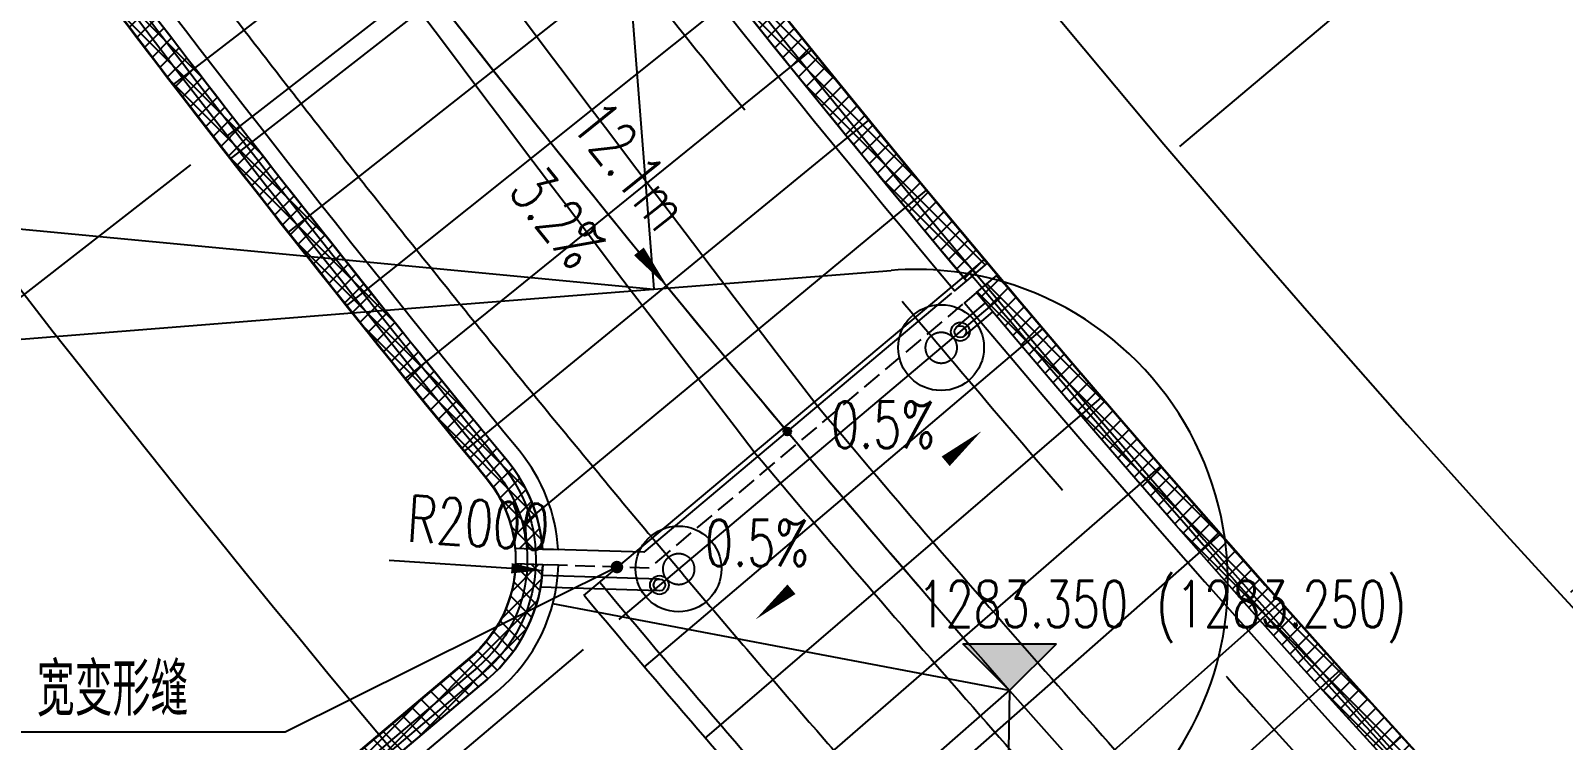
# Model space of a CAD drawing. Extents: x 1962160 to 37842216, y -162679 to 2997677.
# Drawn here: x 37451757 to 37471397, y 2625190 to 2634284 of the extents above; entities that cross this region are included whole.
import ezdxf
from ezdxf.enums import TextEntityAlignment as Align

# ---------------------------------------------------------------- set-up
doc = ezdxf.new("R2010")
doc.units = 0
doc.header["$LTSCALE"] = 1000
for name, pattern in [('__DASH', [0.35, 0.25, -0.1]), ('CENTER', [2, 1.25, -0.25, 0.25, -0.25]), ('CENTER2', [28.575000000000003, 19.05, -3.175, 3.175, -3.175]), ('DASH', [0.35, 0.25, -0.1])]:
    doc.linetypes.add(name, pattern=pattern)
doc.layers.get('0').update_dxf_attribs({"color": 8})
doc.layers.get('Defpoints').update_dxf_attribs({"color": 8})
for name, color, linetype in [('#幕墙线-平面', 8, 'Continuous'), ('#标注', 8, 'Continuous'), ('#轴线', 8, 'CENTER2'), ('A-AL-E', 8, 'Continuous'), ('A-COLS-PLAN-C', 8, 'DASH'), ('A-COLS-PLAN-S', 8, 'DASH'), ('A-DETL-ALUM', 8, 'Continuous'), ('A-DIMS', 8, 'Continuous'), ('A-DIMS-ELEV', 8, 'Continuous'), ('A-DIMS-LEAD', 8, 'Continuous'), ('A-DIMS-SYMB', 8, 'Continuous'), ('A-FLOR', 8, 'Continuous'), ('A-FLOR-OTLN', 8, 'Continuous'), ('A-FLOR-UNDR', 8, '__DASH'), ('A-GRID', 8, 'CENTER'), ('A-HATH', 8, 'Continuous'), ('A-NOTE', 8, 'Continuous'), ('A-ROOF-DRAN', 8, 'Continuous'), ('A-STRS-HRAL', 8, 'Continuous'), ('DIM', 8, 'Continuous'), ('G-ACCS', 8, 'Continuous'), ('水-雨水-压力流-标识', 8, 'Continuous')]:
    doc.layers.add(name, color=color, linetype=linetype)
doc.layers.add('A-X-CHEK', color=8, linetype='Continuous', plot=False)
doc.styles.add('#文字', font='jrs.shx', dxfattribs={"width": 0.7, "bigfont": 'hztxt.shx'})
doc.styles.add('_TCH_DIM', font='SIMPLEX', dxfattribs={"bigfont": 'GBCBIG'})
doc.styles.add('JHZX', font='jrs.shx', dxfattribs={"width": 0.6, "bigfont": 'jhz.shx'})
doc.dimstyles.new('JZBZ-600', dxfattribs={"dimscale": 600, "dimtxt": 3, "dimasz": 1.5, "dimexe": 1, "dimexo": 1, "dimgap": 0.5, "dimtad": 1, "dimdec": 0, "dimdsep": 46, "dimtxsty": 'JHZX', "dimblk1": 'ARCHTICK', "dimblk2": 'ARCHTICK', "dimsah": 1, "dimcen": 0, "dimclrd": 1, "dimclre": 1, "dimclrt": 2, "dimadec": 1, "dimazin": 2, "dimtfac": 1, "dimtdec": 0, "dimtix": 1, "dimtmove": 0, "dimatfit": 3, "dimfxl": 1, "dimtolj": 1, "dimlwd": -1, "dimlwe": -1, "dimarcsym": 1})
pattern_1 = [(45, (0, 0), (-112.2532015133644, 112.2532015133644), []), (135, (0, 0), (-112.2532015133644, -112.2532015133644), [])]

# ---------------------------------------------------------------- blocks, each defined once
blk = doc.blocks.new('排水沟区域')
at = {"layer": 'A-HATH'}
h = blk.add_hatch(dxfattribs=at)
h.set_pattern_fill('ANSI37', color=256, scale=100)
h.set_pattern_definition(pattern_1)
edge = h.paths.add_edge_path()
edge.add_arc((35647972.51225632, 2918657.177441107), 195350.0000009695, 216.5258330476381, 220.0022186850761)
edge.add_line((35498330.59284097, 2793082.823156207), (35498062.48599789, 2792857.83711065))
edge.add_arc((35647972.51225704, 2918657.17744154), 195700.0000018018, 216.5138042580046, 220.0022186850375, ccw=False)
h = blk.add_hatch(dxfattribs=at)
h.set_pattern_fill('ANSI37', color=256, scale=100)
h.set_pattern_definition(pattern_1)
edge = h.paths.add_edge_path()
edge.add_line((35484404.84779896, 2800638.072443827), (35484121.01694839, 2800433.279747995))
edge.add_arc((35647972.51225895, 2918657.177443029), 202050.0000042375, 215.8116083774713, 219.4306154351863)
edge.add_arc((35490635.79310088, 2789278.482109671), 1649.999999657789, 5.205826536689585, 39.4306154372793, ccw=False)
edge.add_line((35492278.98714232, 2789428.192967838), (35492630.9626668, 2789417.400797555))
edge.add_arc((35490635.79310082, 2789278.482109651), 1999.999999718574, 3.982934323416552, 39.43061543657535)
edge.add_arc((35647972.51225632, 2918657.177440989), 201700.0000009136, 215.811608377437, 219.4306154352089, ccw=False)
h = blk.add_hatch(dxfattribs=at)
h.set_pattern_fill('ANSI37', color=256, scale=100)
h.set_pattern_definition(pattern_1)
edge = h.paths.add_edge_path()
edge.add_line((35498191.12780435, 2792704.69880736), (35498459.0045779, 2792929.9587332))
edge.add_arc((35647972.51194591, 2918657.177019742), 195349.9994971962, 220.0607733971273, 249.3814004777669)
edge.add_line((35579180.88943561, 2735820.26888587), (35579057.63851193, 2735492.688041172))
edge.add_arc((35647972.5119459, 2918657.177019722), 195699.9994971731, 220.0607733971238, 249.381400477767, ccw=False)
h = blk.add_hatch(dxfattribs=at)
h.set_pattern_fill('ANSI37', color=256, scale=100)
h.set_pattern_definition(pattern_1)
edge = h.paths.add_edge_path()
edge.add_line((35487097.0753648, 2783679.085000992), (35491924.94313747, 2787749.39997245))
edge.add_arc((35490635.79310059, 2789278.482109592), 1999.999999932931, 310.1338192893112, 358.2437638472171)
edge.add_line((35492634.85362265, 2789217.187502268), (35492285.01803128, 2789227.914058514))
edge.add_arc((35490635.7931004, 2789278.482109683), 1650.000000126881, 310.1338192851653, 358.2437638429916, ccw=False)
edge.add_line((35491699.34188086, 2788016.989346326), (35486872.3348185, 2783947.400028971))
edge.add_line((35486872.3348185, 2783947.400028971), (35487097.93607492, 2783679.810654934))
for points in [[(35490710.22516572, 2802179.44111603), (35490991.48117227, 2802387.755922942, 0.01516975732868924), (35498330.59284097, 2793082.823156207), (35498062.48599789, 2792857.83711065, -0.01516975732899742), (35490710.22516572, 2802179.44111603, -0.01522225494499239)], [(35487097.0753648, 2783679.085000992), (35491924.94313747, 2787749.39997245, 0.2130580105268874), (35492634.85362265, 2789217.187502268), (35492285.01803128, 2789227.914058514, -0.2130580105268874), (35491699.34188086, 2788016.989346326), (35486872.3348185, 2783947.400028971), (35487097.93607492, 2783679.810654934)]]:
    blk.add_lwpolyline(points, format="xyb", dxfattribs=at)
for points in [[(35484404.84779896, 2800638.072443827), (35484121.01694839, 2800433.279747995, 0.01579220983298696), (35491910.24369756, 2790326.468595979, -0.1504538826405075), (35492278.98714232, 2789428.192967838), (35492630.9626668, 2789417.400797555, 0.1559149773482503), (35492180.58170298, 2790548.768759788, -0.01579220983323465)], [(35498191.12780435, 2792704.69880736), (35498459.0045779, 2792929.9587332, 0.1286379628558455), (35579180.88943561, 2735820.26888587), (35579057.63851193, 2735492.688041172, -0.1286379628558608)]]:
    blk.add_lwpolyline(points, format="xyb", close=True, dxfattribs=at)
blk = doc.blocks.new('A$C58e34137')
at = {"layer": 'A-X-CHEK'}
blk.add_blockref('排水沟区域', (-35647972.51433039, -2918657.17947907), dxfattribs=at)
blk = doc.blocks.new('雨水立管')
for radius in [80, 50]:
    blk.add_circle((-3.725290298461914e-09, 2.328306436538696e-10), radius)
blk = doc.blocks.new('雨水')
at = {"layer": 'A-DIMS-SYMB'}
for points in [[(35496986.41068038, 2789859.613690863, 0, 0, 0), (35498255.98411047, 2790929.975334259, 0, 160, 0), (35497797.25949667, 2790543.230290724, 0, 0, 0)], [(35496631.90339714, 2789587.482991179, 0, 0, 0), (35495362.32996706, 2788517.121347783, 0, 160, 0), (35495821.05458085, 2788903.866391318, 0, 0, 0)]]:
    blk.add_lwpolyline(points, format="xyseb", dxfattribs=at)
at = {"layer": 'A-ROOF-DRAN'}
for points in [[(35488287.98037557, 2800409.385586798, 0.02070540028391991), (35498616.06719779, 2787606.262450525)], [(35498616.06719773, 2787606.262450578, 0.1233110608039292), (35578008.94777347, 2732681.938107471)]]:
    blk.add_lwpolyline(points, format="xyb", dxfattribs=at)
for points in [[(35497936.50701353, 2792261.785293557), (35498303.48671483, 2792571.181316074)], [(35498033.19327058, 2792147.104136879), (35498400.17297188, 2792456.500159396)], [(35494127.38430396, 2788883.108775109), (35492605.16070353, 2788929.782748613)], [(35494131.98139951, 2789033.038314268), (35492625.8419094, 2789079.2191215)], [(35498616.06719779, 2787606.262450629), (35492762.91346059, 2788716.913793244)], [(35489971.88441887, 2780021.534104414), (35498616.06719779, 2787606.262450629)], [(35498616.06719779, 2787606.262450635), (35498518.64476918, 2781799.842749334)]]:
    blk.add_lwpolyline(points, dxfattribs=at)
at = {"xscale": 1.5, "yscale": 1.5, "zscale": 1.5}
for p in [(35497984.85014206, 2792204.444715218), (35494129.68285175, 2788958.073544688)]:
    blk.add_blockref('雨水立管', p, dxfattribs=at)
at = {"layer": 'A-DIMS-SYMB', "style": '_TCH_DIM', "width": 0.7058823529411765}
for p in [(35496327.62645099, 2790713.650467135), (35494713.02464573, 2789200.038885194)]:
    blk.add_text('0.5%', height=595, dxfattribs=at).set_placement(p)
blk = doc.blocks.new('1100')
at = {"layer": 'A-DETL-ALUM', "ltscale": 0.3}
blk.add_circle((35572079.41488183, 2737404.62498665), 550, dxfattribs=at)
blk = doc.blocks.new('_YZHK')
blk.add_circle((0, 0), 0.5)
blk = doc.blocks.new('ASDFASD')
at = {"layer": 'A-COLS-PLAN-C', "ltscale": 0.3, "xscale": 400, "yscale": 400, "zscale": 400}
for p in [(35497740.197, 2791998.180709277), (35494376.21629777, 2789162.050628525)]:
    blk.add_blockref('_YZHK', p, dxfattribs=at)
blk = doc.blocks.new('DIAN')
at = {"layer": 'A-FLOR-OTLN'}
h = blk.add_hatch(color=256, dxfattribs=at)
h.dxf.hatch_style = 1
edge = h.paths.add_edge_path()
edge.add_arc((35536772.41172721, 2753987.120531246), 50, 0, 360)
blk.add_circle((35536772.41172721, 2753987.120531246), 50, dxfattribs=at)
blk = doc.blocks.new('总体道路0521')
at = {"layer": 'G-ACCS'}
for p, q in [((35647818.11562759, 2918537.363382313), (35647818.59676848, 2918531.269635406)), ((35647814.73066372, 2918530.964381326), (35647821.63679322, 2918531.509665102)), ((35647792.07933654, 2918529.175911936), (35647814.73066372, 2918530.964381326))]:
    blk.add_line(p, q, dxfattribs=at)
for points in [[(35647810.58650807, 2918536.327043458), (35647798.38332945, 2918533.184545894), (35647814.15242165, 2918531.69066848)], [(35647814.15242165, 2918531.69066848), (35647818.59676848, 2918531.269635406)]]:
    blk.add_lwpolyline(points, dxfattribs=at)
for centre, radius, start, end in [((35647823.84062935, 2918522.655662287), 15.99999999999998, 42.13966460835858, 94.51430063056246), ((35647821.95163932, 2918527.522075362), 3.999999999999995, 73.75088261848484, 94.51430063056246), ((35647821.95163932, 2918527.522075362), 3.999999999999995, 7.716149123731907, 73.75088261848484), ((35647821.95163932, 2918527.522075362), 3.999999999999995, 311.0301339748664, 7.716149123731907)]:
    blk.add_arc(centre, radius, start, end, dxfattribs=at)
blk = doc.blocks.new('A$C06ac024f')
at = {"layer": 'A-DIMS-ELEV'}
blk.add_hatch(color=256, dxfattribs=at).paths.add_polyline_path([(-149356.4497420788, -131050.9093161621), (-149956.4497420788, -130450.9093161621), (-148756.4497420788, -130450.9093161621)])
at = {"layer": 'A-AL-E'}
for points in [[(-145263.1217250973, 24106.15416419134), (-128788.8085072264, 21349.10876776231, -0.4119685533025638), (-128130.8387795985, 20434.09126598388, 0.102544186368877), (-125697.0598185957, -32176.27177663473, -0.3957181001131074), (-131502.8284583241, -42727.85229196632), (-160977.691417493, -52304.81581118517, 0.4665771712174966), (-178183.1286895499, -94944.10588531752, 0.04969496342036155), (-155946.4140972048, -128235.4316719551, -0.410623370384824), (-156176.4888061658, -130754.8635806888), (-161774.198325269, -135474.2225056388)], [(-145287.8805330694, 23958.21160294581), (-128813.5673151985, 21201.16620651679, -0.4119685533058242), (-128278.9669114948, 20457.71448632097, 0.1025441863688749), (-125842.3743332029, -32213.46978524746, -0.3957181001131183), (-131549.1810074821, -42585.19381452212), (-161024.043966651, -52162.15733374096, 0.4665771712174694), (-178315.5084250644, -95014.64385824368, 0.04969496342035992), (-156062.2732423842, -128330.703170726, -0.4106233703844309), (-156273.1750589237, -130640.1824203911), (-161870.8845780194, -135359.541345335)]]:
    blk.add_lwpolyline(points, format="xyb", dxfattribs=at)
for centre, radius, end in [((-0.004684299230575562, 0.005673703737556934), 195350.000000004, 249.3814002423705), ((-0.004684299230575562, 0.00567371491342783), 195550.0000000139, 249.3815480125011)]:
    blk.add_arc(centre, radius, 213.4267024433433, end, dxfattribs=at)
at = {"layer": 'A-DIMS'}
blk.add_lwpolyline([(-157305.1620151997, -129380.7862351094), (-155740.2423060239, -129484.7401823308), (-155341.1219227016, -129511.2528136302)], dxfattribs=at)
blk.add_lwpolyline([(-155740.2423060239, -129484.7401823308, 132, 0, 0), (-155341.1219227016, -129511.2528136302, 0, 0, 0)], format="xyseb", dxfattribs=at)
at = {"layer": 'A-DIMS-ELEV'}
for p, q in [((-149356.4497420788, -131050.9093161621), (-149956.4497420788, -130450.9093161621)), ((-149956.4497420788, -130450.9093161621), (-148756.4497420788, -130450.9093161621)), ((-149356.4497420788, -131050.9093161621), (-148756.4497420788, -130450.9093161621))]:
    blk.add_line(p, q, dxfattribs=at)
at = {"layer": 'A-DIMS-LEAD'}
for p, q in [((-154387.4319208861, -129469.1199808605), (-158637.4524860233, -131584.1605539024)), ((-158637.4524860233, -131584.1605539024), (-163233.7379644811, -131584.1605539024))]:
    blk.add_line(p, q, dxfattribs=at)
at = {"layer": 'A-DIMS-LEAD', "const_width": 80}
blk.add_lwpolyline([(-154351.6212944985, -129451.2986723291, 1), (-154423.2425472737, -129486.9412893918, 1)], format="xyb", close=True, dxfattribs=at)
at = {"layer": 'A-DIMS-SYMB'}
blk.add_lwpolyline([(-155835.3731220886, -123276.220517205, 0, 0, 0), (-153730.1007806883, -125891.7944425475, 0, 160, 0), (-154106.3123128042, -125424.3921713698, 0, 0, 0)], format="xyseb", dxfattribs=at)
at = {"layer": 'A-FLOR-OTLN'}
blk.add_lwpolyline([(-159684.5365642906, -118247.7861799886, 0.01520044792653998), (-152204.8114801199, -127731.692773682)], format="xyb", dxfattribs=at)
blk.add_lwpolyline([(-150100.888306588, -125960.0415429445), (-154043.2111754641, -129279.580384443), (-155492.3008866236, -129235.1488207979)], dxfattribs=at)
at = {"layer": 'A-FLOR-UNDR'}
blk.add_lwpolyline([(-149958.2544026748, -126101.3981346674), (-153972.8949972987, -129481.8303904105), (-155487.592856355, -129435.3871689806)], dxfattribs=at)
at = {"layer": 'A-STRS-HRAL'}
for points in [[(-178006.6222274602, -94850.05553262398, -0.3125495776443035), (-174068.840872936, -61138.89230824634, 0.3125495774687217), (-178006.6223755256, -94850.0552547476, 0.0496949634205316), (-155791.9352368936, -128108.4030070104, -0.1559149773594996), (-155341.5542730689, -129239.7709692428), (-155140.7332950235, -129245.928483162, 0.1582544774628342), (-155637.4563766569, -127981.3743419773, -0.04969496342043989), (-177830.1160615012, -94756.00462417954, -0.3125941075971308), (-173915.587511085, -61267.48714764044), (-174068.8408736289, -61138.89230765868), (-173915.5875118077, -61267.48714704253, 0.3125941077629623), (-177830.1159139648, -94756.00490106313)], [(-68914.87842030823, -183164.483728487, -0.1286379625230906), (-149781.3891317025, -125952.472956228), (-149934.3773731143, -126081.2930520335, 0.1286385223226153), (-68984.78143659234, -183351.8707182621)], [(-160746.541801475, -135131.0078198258), (-155918.6587989182, -131060.6800082512, 0.2130580105595233), (-155137.7572649643, -129446.1137252622), (-155337.6633171812, -129439.9842645302, -0.2130580105510358), (-156047.5738025904, -130907.7717945133), (-160875.4568051473, -134978.0996060879), (-156200.4935222641, -131036.6964986939)], [(-160875.4568051398, -134978.0996060772, 0.0002380958265100294), (-160746.8330504149, -135131.2533681597), (-156071.5785185919, -131189.6047124322)]]:
    blk.add_lwpolyline(points, format="xyb", dxfattribs=at)
blk.add_lwpolyline([(-161476.7559248209, -71704.90614396796), (-161323.5462017879, -71833.46436605506, 0.3308973985128822), (-163329.5070215166, -107805.2060105232, 0.02869897710364768), (-149910.0309419781, -125799.3346561473), (-150063.0193615631, -125928.1549019776, -0.02869940526122969), (-163496.4252661094, -107915.3799621677, -0.3309034410205535)], format="xyb", close=True, dxfattribs=at)
at = {"xscale": 1000, "yscale": 1000, "zscale": 1000}
blk.add_blockref('总体道路0521', (-35647972511.19448, -2918657176.530752), dxfattribs=at)
at = {"layer": 'A-COLS-PLAN-S'}
blk.add_blockref('ASDFASD', (-35647972.51693987, -2918657.171766797), dxfattribs=at)
at = {"layer": 'A-FLOR-OTLN'}
blk.add_blockref('DIAN', (-35688977.26891761, -2881718.758836653), dxfattribs=at)
at = {"layer": 'A-ROOF-DRAN'}
blk.add_blockref('雨水', (-35647972.51693987, -2918657.171766797), dxfattribs=at)
at = {"layer": '水-雨水-压力流-标识'}
for p in [(-35722313.82804382, -2864061.808140194), (-35725677.80874605, -2866897.938220946)]:
    blk.add_blockref('1100', p, dxfattribs=at)
at = {"layer": 'A-DIMS', "style": '_TCH_DIM', "width": 0.7058823529411765}
blk.add_text('R2000', height=595, rotation=356.1995591222851, dxfattribs=at).set_placement((-157088.8657250405, -129142.097808788))
at = {"layer": 'A-DIMS-ELEV', "style": '_TCH_DIM', "width": 0.7058823529411765}
for s, p in [('(1283.250)', (-147476.4497420788, -130240.9093161621)), ('1283.350', (-150536.4497420788, -130240.9093161621))]:
    blk.add_text(s, height=595, dxfattribs=at).set_placement(p)
at = {"layer": 'A-NOTE', "style": '_TCH_DIM', "width": 0.7058823529411765}
for s, p in [('12.1m', (-154997.1547055468, -123806.821957251)), ('3.2%', (-155797.1185502634, -124656.3154606726))]:
    blk.add_text(s, height=595, rotation=308.8305468027148, dxfattribs=at).set_placement(p)
at = {"layer": 'A-NOTE', "style": '_TCH_DIM'}
blk.add_text('宽变形缝', height=675.177304964539, dxfattribs=at).set_placement((-161823.7379644811, -131374.1605539024))
blk = doc.blocks.new('A$C80b62fe7')
at = {"layer": '#幕墙线-平面'}
for points in [[(-74883.78754839301, 213197.5366707286), (-57719.07375432551, 210324.9498429135, -0.4119685533025505), (-56970.63318914175, 209284.1174346413, 0.1025441863688777), (-54538.91754749417, 156718.3566265861, -0.3957181001130247), (-60417.25829521567, 146034.881354813), (-89892.12125438452, 136457.9178355942, 0.4665771712175024), (-107034.4719231129, 93974.97182506695, 0.04969496342036184), (-84809.8724303469, 60701.78395738173, -0.4106233703847854), (-85054.00726041198, 58028.3867653315), (-90651.7167795226, 53309.02784037683)], [(-74926.70281554013, 212941.1028979034), (-57761.98902147263, 210068.5160700884, -0.4119685533058242), (-57227.38861776888, 209325.0643498925, 0.1025441863688749), (-54790.79603947699, 156653.8800783241, -0.3957181001131183), (-60497.60271375626, 146282.1560490495), (-89972.46567292511, 136705.1925298306, 0.4665771712174694), (-107263.9301313385, 93852.70600532787, 0.04969496342035992), (-85010.69494865835, 60536.6466928455, -0.4106233703844309), (-85221.59676519781, 58227.16744318046), (-90819.30628429353, 53507.8085182365)], [(-78821.85220679641, 63164.41868437082, 0.005573949682504613), (-75982.2171158567, 59854.42407566402, 0.004935396391704725), (-73406.8330386877, 56977.09491097229, 0.05929360200278565), (-38419.24503024668, 26758.09619020019, 0.05859901251173332), (2176.018261194229, 5784.232406029012, 0.05859901251173332)], [(-80806.27106510103, 61500.032372599, 0.005573949682508667), (-77929.03741127253, 58146.21134378761, 0.004935396391700394), (-75319.55362161994, 55230.78452285752, 0.05929360200278848), (-39868.70784035325, 24611.66716455901, 0.05859901251172954), (1264.06238797307, 3360.096171140205, 0.05859901251172954)], [(-81572.45738267899, 60857.41388020385, 0.005573952475742697), (-78680.70547899604, 57486.66974846786, 0.004935396391694963), (-76058.05577719212, 54556.53340775566, 0.05929360200279235), (-40428.34599097073, 23782.93008902203, 0.05859901251173084), (911.955873221159, 2424.136234889738, 0.05859901251173084)], [(-83556.8762595728, 59193.02759059984, 0.005573952475741507), (-80627.52577441186, 55778.45701658819, 0.004935396391697476), (-77970.77636012435, 52810.22301964276, 0.05929360200279524), (-41877.80880107731, 21636.50106338179, 0.05859901251172722), (0, 1.396983861923218e-09, 0.05859901251172722)], [(-83756.08433216065, 59025.94634145033, 0.005573952475743173), (-80822.95947202295, 55606.97620180482, 0.004935396391701269), (-78162.78692056984, 52634.91772971628, 0.05929360200279434), (-42023.31472023576, 21421.02942374162, 0.05859901251172686), (-91.54769383370876, -243.3495834250934, 0.05859901251172686)]]:
    blk.add_lwpolyline(points, format="xyb", dxfattribs=at)
for centre, radius, start, end in [((432565.3293723315, 455317.2115212861), 647022.8639757471, 214.9892495079657, 217.499398911201), ((432565.3293723315, 455317.2115212861), 648022.8639757471, 214.9892495079657, 217.499398911201), ((71051.57360942662, 188867.3555372753), 195350.000000004, 213.4267023194232, 249.3814006729123)]:
    blk.add_arc(centre, radius, start, end, dxfattribs=at)
blk = doc.blocks.new('DASWQE')
at = {"layer": '#幕墙线-平面', "ltscale": 10}
for points in [[(-160070.621277146, -123294.7634836193), (-154762.6620472223, -119206.2957003987)], [(-159335.5396027565, -124243.2626661123), (-154051.9557611868, -120123.3425467191)], [(-158594.8376715332, -125187.3794048233), (-153335.8155866563, -121036.1522715711)], [(-157848.5416103452, -126127.0803978373), (-152614.2667841017, -121944.6926773358)], [(-157096.6777433455, -127062.3324989979), (-151887.3348047957, -122848.9317169855)], [(-156339.2725910991, -127993.1027190727), (-151155.0452898592, -123748.8374952124)], [(-155576.3528696373, -128919.35822692), (-150417.4240694195, -124644.3782695583)], [(-154807.9454894811, -129841.0663506463), (-149674.4971616492, -125535.5224515363)], [(-154034.0775547326, -130758.1945787575), (-148926.2907718718, -126422.2386077396)], [(-153254.7763621211, -131670.7105613076), (-148172.8312916532, -127304.4954609433)], [(-152470.0693999976, -132578.5821110383), (-147414.1452978253, -128182.2618912258)], [(-151679.9843473956, -133481.7772045145), (-146650.2595515847, -129055.5069370531)], [(-150884.5490730628, -134380.2639832543), (-145881.2009975538, -129924.1997963726)], [(-150083.7916344553, -135274.0107548535), (-145106.9967627972, -130788.3098277026)], [(-149277.7402767688, -136162.985994101), (-144327.6741558909, -131647.806551218)]]:
    blk.add_lwpolyline(points, dxfattribs=at)
for points in [[(-149868.8910876811, -125698.5576879755, 0.005573949682504613), (-147029.2559967414, -129008.5522966823, 0.004935396391704725), (-144453.8719195724, -131885.881461374, 0.05929360200278565), (-109466.2839111313, -162104.8801821461, 0.05859901251173332), (-68871.02061969042, -183078.7439663173, 0.05859901251173332)], [(-151853.3099459857, -127362.9439997473, 0.005573949682508667), (-148976.0762921572, -130716.7650285587, 0.004935396391700394), (-146366.5925025046, -133632.1918494888, 0.05929360200278848), (-110915.7467212379, -164251.3092077873, 0.05859901251172954), (-69782.97649291158, -185502.8802012061, 0.05859901251172954)], [(-152619.4962635636, -128005.5624921424, 0.005573952475742697), (-149727.7443598807, -131376.3066238784, 0.004935396391694963), (-147105.0946580768, -134306.4429645906, 0.05929360200279235), (-111475.3848718554, -165080.0462833242, 0.05859901251173084), (-70135.08300766349, -186438.8401374565, 0.05859901251173084)], [(-154603.9151404575, -129669.9487817464, 0.005573952475741507), (-151674.5646552965, -133084.5193557581, 0.004935396391697476), (-149017.815241009, -136052.7533527035, 0.05929360200279524), (-112924.847681962, -167226.4753089645, 0.05859901251172722), (-71047.03888088465, -188862.9763723449, 0.05859901251172722)]]:
    blk.add_lwpolyline(points, format="xyb", dxfattribs=at)
at = {"layer": 'DIM', "ltscale": 10}
blk.add_blockref('A$C80b62fe7', (-71047.03888088465, -188862.9763723449), dxfattribs=at)
blk = doc.blocks.new('_ARCHTICK')
at = {"const_width": 0.15}
blk.add_lwpolyline([(-0.5, -0.5), (0.5, 0.5)], dxfattribs=at)
blk = doc.blocks.new('*D33')
at = {"layer": '#标注', "color": 1, "transparency": 16777216}
for p, q in [((36620746.45035105, 2794342.844410595), (36607722.49268997, 2784214.326747263)), ((36709821.57140478, 2728927.471106052), (36704055.01534672, 2713469.231411852))]:
    blk.add_line(p, q, dxfattribs=at)
blk.add_arc((36780598.51155947, 2918657.163268259), 218399.9867396859, 217.8716196904767, 249.5424261213203, dxfattribs=at)
at = {"layer": 'Defpoints', "color": 0, "transparency": 16777216}
for p in [(36780598.51155947, 2918657.163268259), (36621220.08330814, 2794711.18097131), (36635678.44877037, 2755265.824424677), (36710031.27962628, 2729489.629857505)]:
    blk.add_point(p, dxfattribs=at)
at = {"layer": '#标注', "color": 1, "transparency": 16777216, "xscale": 900, "yscale": 900, "zscale": 900}
for p, rotation in [((36608196.12564705, 2784582.66330798), 127.8716196904767), ((36704264.72356822, 2714031.390163306), 339.5424261213204)]:
    blk.add_blockref('_ARCHTICK', p, dxfattribs=dict(at, rotation=rotation))
at = {"layer": '#标注', "color": 2, "transparency": 16777216, "insert": (36652034.71402183, 2743593.791307066), "char_height": 1800, "attachment_point": 5, "rotation": 323.70702290589804, "style": 'JHZX'}
blk.add_mtext('\\A1;31.7°', dxfattribs=at)
blk = doc.blocks.new('*D34')
at = {"layer": '#标注', "color": 1, "transparency": 16777216}
for p, q in [((36628641.28162804, 2800482.524845595), (36636614.10307238, 2806682.856950998)), ((36633424.36597448, 2794576.480782682), (36641146.23076828, 2801086.688468061))]:
    blk.add_line(p, q, dxfattribs=at)
blk.add_arc((36780598.51155943, 2918657.163268339), 182999.9867396258, 217.8716196905048, 220.1338192809312, dxfattribs=at)
at = {"layer": 'Defpoints', "color": 0, "transparency": 16777216}
for p in [(36780598.51155943, 2918657.163268339), (36637631.47327397, 2804423.100438597), (36628167.64867096, 2800114.188284876), (36632965.64133326, 2794189.735771671)]:
    blk.add_point(p, dxfattribs=at)
at = {"layer": '#标注', "color": 1, "transparency": 16777216, "xscale": 900, "yscale": 900, "zscale": 900}
for p, rotation in [((36636140.47011528, 2806314.52039028), 127.8716196905048), ((36640687.50612706, 2800699.94345705), 310.1338192809312)]:
    blk.add_blockref('_ARCHTICK', p, dxfattribs=dict(at, rotation=rotation))
at = {"layer": '#标注', "color": 2, "transparency": 16777216, "insert": (36639318.81660569, 2804240.018695045), "char_height": 1800, "attachment_point": 5, "rotation": 309.00271948571805, "style": 'JHZX'}
blk.add_mtext('\\A1;2.3°', dxfattribs=at)
blk = doc.blocks.new('*D35')
at = {"layer": '#标注', "color": 1, "transparency": 16777216}
for p, q in [((36633424.36597446, 2794576.480782676), (36641146.23076824, 2801086.688468037)), ((36638432.86230057, 2788868.207399286), (36645891.94363265, 2795677.914124351))]:
    blk.add_line(p, q, dxfattribs=at)
blk.add_arc((36780598.51155943, 2918657.163268305), 182999.9867396446, 220.1338192809224, 222.3942587803611, dxfattribs=at)
at = {"layer": 'Defpoints', "color": 0, "transparency": 16777216}
for p in [(36780598.51155943, 2918657.163268305), (36642250.77989186, 2798870.26795355), (36632965.64133325, 2794189.735771667), (36637989.74855807, 2788463.670366114)]:
    blk.add_point(p, dxfattribs=at)
at = {"layer": '#标注', "color": 1, "transparency": 16777216, "xscale": 900, "yscale": 900, "zscale": 900}
for p, rotation in [((36640687.50612703, 2800699.943457026), 130.1338192809224), ((36645448.82989015, 2795273.377091182), 312.3942587803611)]:
    blk.add_blockref('_ARCHTICK', p, dxfattribs=dict(at, rotation=rotation))
at = {"layer": '#标注', "color": 2, "transparency": 16777216, "insert": (36643943.41982553, 2798754.614997903), "char_height": 1800, "attachment_point": 5, "rotation": 311.2640390306423, "style": 'JHZX'}
blk.add_mtext('\\A1;2.3°', dxfattribs=at)
blk = doc.blocks.new('*D42')
at = {"layer": '#标注', "color": 1, "transparency": 16777216}
for p, q in [((36620747.52959999, 2794343.683703141), (36610880.04574832, 2786669.903804408)), ((36625779.08175698, 2788130.837223945), (36616222.19192886, 2780073.542869715))]:
    blk.add_line(p, q, dxfattribs=at)
blk.add_arc((36780598.51155951, 2918657.163268192), 214399.9867396854, 217.8716196952796, 220.133819280882, dxfattribs=at)
at = {"layer": 'Defpoints', "color": 0, "transparency": 16777216}
for p in [(36780598.51155951, 2918657.163268192), (36621221.16255705, 2794712.020263899), (36626237.80639819, 2788517.582234958), (36613100.51520789, 2784822.281670857)]:
    blk.add_point(p, dxfattribs=at)
at = {"layer": '#标注', "color": 1, "transparency": 16777216, "xscale": 900, "yscale": 900, "zscale": 900}
for p, rotation in [((36611353.67870537, 2787038.240365166), 127.8716196952796), ((36616680.91657008, 2780460.287880724), 310.1338192808821)]:
    blk.add_blockref('_ARCHTICK', p, dxfattribs=dict(at, rotation=rotation))
at = {"layer": '#标注', "color": 2, "transparency": 16777216, "insert": (36614917.37136857, 2784478.200197099), "char_height": 1800, "attachment_point": 5, "rotation": 309.0027194880803, "style": 'JHZX'}
blk.add_mtext('\\A1;2.3°', dxfattribs=at)
blk = doc.blocks.new('*D43')
at = {"layer": '#标注', "color": 1, "transparency": 16777216}
for p, q in [((36625779.08175696, 2788130.837223964), (36616222.1919289, 2780073.54286975)), ((36631051.95231993, 2782121.438072948), (36621820.55292361, 2773693.187917564))]:
    blk.add_line(p, q, dxfattribs=at)
blk.add_arc((36780598.51155932, 2918657.1632684), 214399.9867396296, 220.1338192809546, 222.3960199930527, dxfattribs=at)
at = {"layer": 'Defpoints', "color": 0, "transparency": 16777216}
for p in [(36780598.51155932, 2918657.1632684), (36626237.80639818, 2788517.582234973), (36631495.05362718, 2782525.988726785), (36618513.8621956, 2778315.00725464)]:
    blk.add_point(p, dxfattribs=at)
at = {"layer": '#标注', "color": 1, "transparency": 16777216, "xscale": 900, "yscale": 900, "zscale": 900}
for p, rotation in [((36616680.91657011, 2780460.28788076), 130.1338192809546), ((36622263.65423086, 2774097.738571402), 312.3960199930526)]:
    blk.add_blockref('_ARCHTICK', p, dxfattribs=dict(at, rotation=rotation))
at = {"layer": '#标注', "color": 2, "transparency": 16777216, "insert": (36620342.88464106, 2778042.909414778), "char_height": 1800, "attachment_point": 5, "rotation": 311.2649196370042, "style": 'JHZX'}
blk.add_mtext('\\A1;2.3°', dxfattribs=at)
blk = doc.blocks.new('*D44')
at = {"layer": '#标注', "color": 1, "transparency": 16777216}
for p, q in [((36638432.86230057, 2788868.20739929), (36645891.94363263, 2795677.914124347)), ((36643670.92429648, 2783353.502042487), (36650855.17742178, 2790452.55176983))]:
    blk.add_line(p, q, dxfattribs=at)
blk.add_arc((36780598.51155946, 2918657.163268272), 182999.9867396604, 222.3942587803452, 224.6582207036072, dxfattribs=at)
at = {"layer": 'Defpoints', "color": 0, "transparency": 16777216}
for p in [(36780598.51155946, 2918657.163268272), (36647085.61774616, 2793504.04771651), (36637989.74855807, 2788463.67036612), (36643244.13698211, 2782931.77631611)]:
    blk.add_point(p, dxfattribs=at)
at = {"layer": '#标注', "color": 1, "transparency": 16777216, "xscale": 900, "yscale": 900, "zscale": 900}
for p, rotation in [((36645448.82989014, 2795273.377091173), 132.3942587803452), ((36650428.39010741, 2790030.826043453), 314.6582207036071)]:
    blk.add_blockref('_ARCHTICK', p, dxfattribs=dict(at, rotation=rotation))
at = {"layer": '#标注', "color": 2, "transparency": 16777216, "insert": (36648782.78601423, 2793453.929773591), "char_height": 1800, "attachment_point": 5, "rotation": 313.5262397419773, "style": 'JHZX'}
blk.add_mtext('\\A1;2.3°', dxfattribs=at)
blk = doc.blocks.new('*U247')
blk.add_line((-8.960830237663566e-17, -20), (0, 0))
blk.add_circle((0, -24), 4)
at = {"style": 'JHZX', "width": 0.75}
blk.add_attdef('AXES', text='', height=4, dxfattribs=at).set_placement((0, -24), align=Align.MIDDLE_CENTER)
blk = doc.blocks.new('DOTE-11')
at = {"layer": '#轴线'}
for p, q in [((36621221.03174004, 2794711.918529664), (36626273.11660524, 2798640.841857353)), ((36626237.67992878, 2788517.475610172), (36631130.74276841, 2792642.755727632))]:
    blk.add_line(p, q, dxfattribs=at)
for points in [[(36619929.84721477, 2865401.299438776, 0.4665771712459525), (36603297.92453471, 2824183.319006984, 0.1869069858117834), (36713199.83703386, 2729400.135445045)], [(36649692.25143763, 2857636.069450992, 0.6801866972510827), (36616601.34165016, 2810411.269933818, 0.1628178013647897), (36714737.87267324, 2733523.102957241)], [(36617040.99404421, 2848828.781100597, 0.3318161066738227), (36614765.24095972, 2809199.356465551, 0.1627744169442686), (36713968.85387715, 2731461.616600736)]]:
    blk.add_lwpolyline(points, format="xyb", dxfattribs=at)
blk = doc.blocks.new('ZW-5001')
at = {"layer": '#标注'}
ref = blk.add_blockref('*U247', (36637246.99899679, 2797799.441182095), dxfattribs=dict(at, xscale=-599.9999999999999, yscale=599.9999999999997, rotation=130.1332760388092))
ref.add_attrib('AXES', 'D2', dxfattribs={"layer": '0', "height": 2399.999999999999, "rotation": 310.1332762425199, "style": '#文字', "width": 0.7}).set_placement((36648317.64216642, 2807132.782482809), align=Align.MIDDLE_CENTER)
for base, center, p1, p2, picture, middle in [((36635678.44877037, 2755265.824424677), (36780598.51155948, 2918657.16326826), (36621220.08330815, 2794711.180971308), (36710031.27962629, 2729489.629857507), '*D33', (36652034.71402183, 2743593.791307067)), ((36613100.51520789, 2784822.281670857), (36780598.51155951, 2918657.163268192), (36621221.16255705, 2794712.020263901), (36626237.80639819, 2788517.582234959), '*D42', (36614917.37136857, 2784478.200197103)), ((36618513.8621956, 2778315.00725464), (36780598.51155932, 2918657.163268403), (36626237.80639818, 2788517.582234972), (36631495.05362718, 2782525.988726783), '*D43', (36620342.88464105, 2778042.909414779)), ((36637631.47327397, 2804423.100438597), (36780598.51155942, 2918657.163268338), (36628167.64867096, 2800114.188284876), (36632965.64133326, 2794189.735771672), '*D34', (36639318.81660569, 2804240.018695043)), ((36642250.77989186, 2798870.26795355), (36780598.51155943, 2918657.163268305), (36632965.64133325, 2794189.735771667), (36637989.74855807, 2788463.670366111), '*D35', (36643943.41982552, 2798754.614997912)), ((36647085.61774616, 2793504.04771651), (36780598.51155946, 2918657.163268272), (36637989.74855807, 2788463.670366116), (36643244.13698211, 2782931.776316108), '*D44', (36648782.78601423, 2793453.929773599))]:
    dim = blk.add_angular_dim_3p(base=base, center=center, p1=p1, p2=p2, dimstyle='JZBZ-600', dxfattribs=at)
    dim.commit()
    dim.dimension.update_dxf_attribs({"geometry": picture, "text_midpoint": middle})
blk = doc.blocks.new('FDGFH')
at = {"layer": 'A-FLOR'}
blk.add_blockref('ZW-5001', (-36780598.51155947, -2918657.163268261), dxfattribs=at)
at = {"layer": 'A-GRID'}
blk.add_blockref('DOTE-11', (-36780598.51155947, -2918657.163268261), dxfattribs=at)

msp = doc.modelspace()

# ---------------------------------------------------------------- linework, layer by layer
at = {"layer": '#标注', "ltscale": 10}
for centre, radius, start, end in [((37613652.56706142, 2756885.970254162), 205203.0947814054, 208.7449720341355, 248.9246422539542), ((37615333.70611919, 2758990.913890926), 195278.2085374869, 213.5151148603672, 249.2588010921493)]:
    msp.add_arc(centre, radius, start, end, dxfattribs=at)

# ---------------------------------------------------------------- block references
at = {"layer": 'A-STRS-HRAL'}
msp.add_blockref('DASWQE', (37613652.56708944, 2756885.970215484), dxfattribs=at)
at = {"layer": 'DIM', "ltscale": 10}
for name, p in [('A$C06ac024f', (37613657.10216346, 2756879.841327364)), ('A$C58e34137', (37613657.09747919, 2756879.847001005))]:
    msp.add_blockref(name, p, dxfattribs=at)
at = {"layer": 'DIM'}
msp.add_blockref('FDGFH', (37613657.09676763, 2756879.827155179), dxfattribs=at)

doc.saveas('drawing.dxf')
